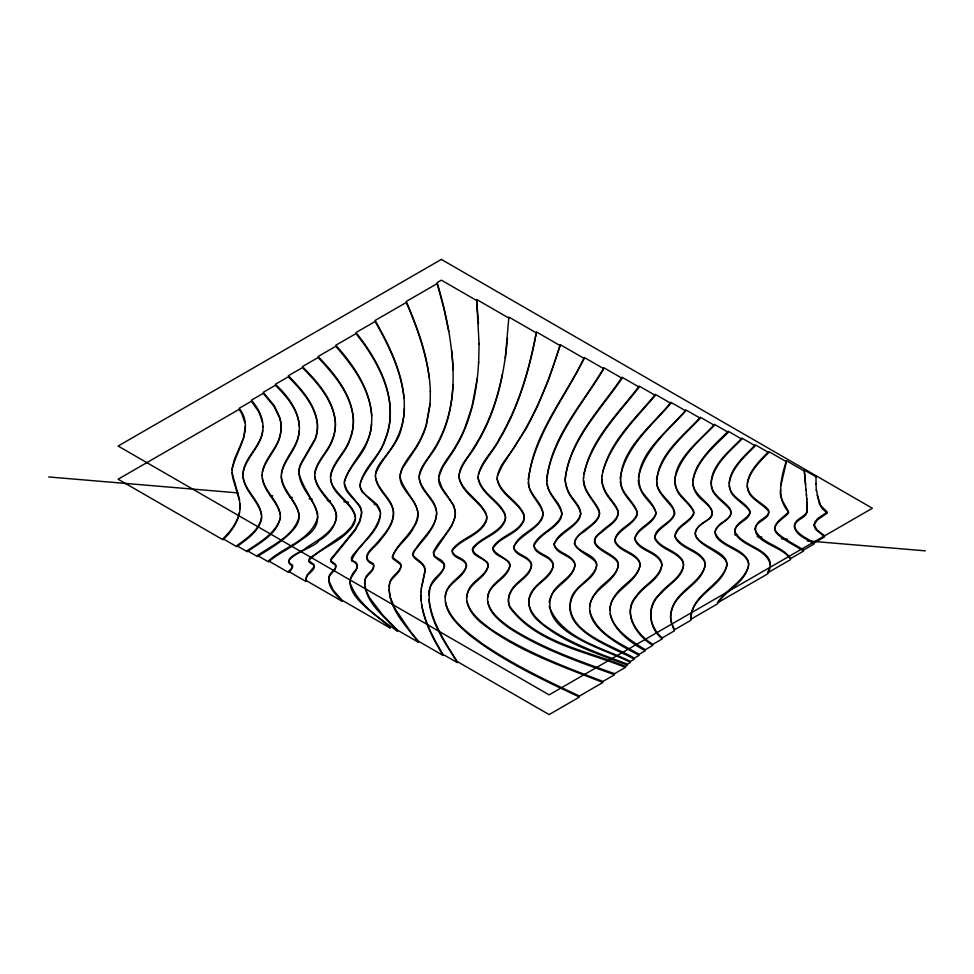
<?xml version="1.0" encoding="UTF-8"?>
<svg xmlns="http://www.w3.org/2000/svg" width="974" height="974" viewBox="0 0 974 974"><rect width="100%" height="100%" fill="white"/><g stroke="black" fill="none" stroke-linecap="round" stroke-linejoin="round"><path stroke-width="1.46" d="M807.19 510.108L807.19 507.186M815.981 484.395L816.042 475.738M601.932 475.556L601.859 480.182A71.163 41.091 0 0 0 603.843 488.838C606.936 497.702 615.178 503.607 618.271 512.361C618.441 521.614 607.776 526.057 602.224 531.877C581.855 544.807 609.541 551.077 616.639 559.843A22.134 12.784 0 0 1 618.38 564.202C616.895 582.476 591.571 587.772 589.708 606.571M430.362 390.878L430.094 404.527L426.283 425.553A232.275 134.108 0 0 1 415.788 448.454L402.408 468.311L400.107 474.935M478.624 363.095L479.111 343.396M420.975 591.303L421.048 600.532M245.375 426.028L243.622 437.923L234.442 459.217L231.934 469.176L232.591 477.382L239.409 500.198M528.2 479.719C534.592 435.122 564.53 397.916 584.242 358.505L560.172 344.601C549.701 378.886 536.431 412.647 516.951 442.902C510.729 455.004 497.909 464.841 497.105 479.135C499.93 494.585 517.218 501.062 523.586 514.589A25.908 14.963 0 0 1 523.744 520.81C518.095 534.58 499.662 536.467 492.759 548.727M674.933 536.357C676.893 526.52 688.983 523.379 693.378 514.893A13.88 8.011 0 0 0 693.622 512.081C690.225 504.362 682.409 499.613 678.026 492.454C664.816 465.365 699.308 441.806 714.429 424.335L728.26 432.31C714.295 446.445 696.386 460.726 692.843 481.412M807.105 511.581L807.19 509.073M574.356 543.772C576.657 530.16 595.662 527.092 599.509 513.895M380.505 512.774C380.213 533.022 357.507 544.174 351.492 560.878C363.606 564.908 352.186 573.954 349.642 580.516M262.079 475.884C262.25 459.46 278.369 448.844 280.549 432.797A96.791 55.883 0 0 0 279.721 417.298L274.132 405.476L263.224 392.327L275.374 385.314C286.794 396.406 298.19 409.884 299.31 426.478M262.919 426.04C264.271 445.167 244.62 456.745 242.891 474.788M375.44 476.456C375.075 466.972 383.026 460.227 387.908 452.983C397.745 440.236 403.991 424.664 404.405 408.459M710.935 483.956C712.834 464.988 729.404 451.851 741.871 439.14L728.26 431.275C712.018 447.151 675.092 478.77 703.325 501.038C708.865 505.494 717.521 514.248 707.928 519.726C676.76 538.537 712.079 545.964 724.79 559.198A27.674 15.974 0 0 1 726.957 564.652M417.895 512.896C417.322 531.22 398.123 540.911 392.388 556.519A6.112 3.531 0 0 0 393.192 557.907L400.058 563.045A11.919 6.879 0 0 1 400.996 565.261C401.239 574.197 388.906 577.326 389.113 586.689M436.632 512.714C436.084 530.209 418.138 539.791 412.866 554.949C416.762 560.647 426.977 563.203 424.798 572.481M583.536 478.161C588.113 441.478 618.027 414.242 639.163 386.057L655.38 395.42C635.328 418.954 611.307 442.038 602.504 472.573M546.743 477.869C553.427 436.681 582.866 403.516 603.868 368.793L584.242 357.458C565.042 397.964 530.879 436.802 528.432 483.116C529.186 495.023 540.18 502.401 543.139 513.322M424.798 571.446L421.888 585.751M478.624 362.06C477.37 384.949 473.571 407.911 464.781 429.181A352.746 203.651 0 0 1 452.679 452.131L442.622 467.264L438.617 477.418M452.971 384.913C451.96 409.36 444.935 433.747 430.812 453.884C425.711 462.102 417.03 470.588 419.648 481.156C422.692 492.552 434.161 499.613 436.462 511.301M620.097 478.818C624.858 447.797 651.363 425.833 670.879 403.333L655.38 394.385C634.987 419.258 607.459 443.389 601.932 476.59M614.679 540.619C617.857 529.649 631.602 526.143 636.643 516.147A18.725 10.811 0 0 0 637.142 512.519C633.867 503.278 624.821 497.251 621.643 487.816C614.643 452.91 651.971 426.429 670.879 402.299L685.83 410.931C667.592 430.654 644.289 450.025 638.433 477.491M513.59 547.912C517.486 532.851 539.645 529.746 543.188 513.919M420.975 592.338L421.34 587.833M507.491 338.173C504.203 374.308 496.448 410.943 477.613 442.415C471.866 453.957 460.824 463.368 458.924 476.542C461.067 493.136 479.561 500.246 486.075 514.625A28.307 16.339 0 0 1 486.209 521.297C479.853 536.041 460.97 538.585 452.179 550.858C452.143 557.859 462.126 558.126 465.402 563.289A14.062 8.121 0 0 1 466.497 566.113C462.163 577.813 446.433 582.355 445.313 596.076C443.864 612.488 457.658 624.638 468.774 634.524C502.243 660.871 541.167 678.988 579.469 697.055L549.105 714.587L457.269 661.553C445.094 642.45 431.786 622.483 428.962 599.473M505.299 358.152L508.878 317.061L536.357 332.925C529.381 369.937 518.838 406.889 499.504 439.481C493.124 451.534 482.982 461.566 478.368 474.496M656.513 479.878C660.749 454.042 683.31 436.255 700.306 418.248L685.83 409.896C668.42 431.713 628.193 459.034 641.61 491.639C645.397 499.309 653.396 504.471 656.001 512.689M328.676 579.798L328.859 578.227A22.779 13.149 0 0 1 330.649 574.477L335.202 569.364L335.872 566.612A8.815 5.089 0 0 0 335.178 565.03L330.722 561.718L330.77 560.281L355.23 530.209L359.698 521.906L361.598 514.077A36.756 21.221 0 0 0 359.966 507.259C355.12 498.432 343.335 492.698 344.394 481.266C350.762 461.128 370.984 446.616 371.508 423.873M794.382 526.958C794.747 518.74 807.324 518.545 807.105 510.546M428.889 595.382C427.269 582.269 442.135 577.083 444.448 566.064M430.094 403.492L426.283 424.518A232.275 134.108 0 0 1 415.788 447.407C408.471 458.998 393.252 473.121 403.516 487.524C408.191 495.486 415.886 502 417.712 511.399M231.934 470.211C236.134 449.964 254.969 428.609 239.227 408.264L251.377 401.251L259.084 412.306L262.517 422.375M261.665 516.963C259.425 530.233 246.848 538.245 236.816 545.683L247.201 551.686C260.046 542.664 277.797 533.922 280.415 516.877M554.133 544.831C557.384 531.013 576.937 527.859 580.735 513.907M305.726 579.64C306.165 574.088 312.751 572.237 314.383 567.379C314.833 563.544 308.393 563.995 308.77 560.5C320.385 548.216 338.197 543.139 349.483 530.148C369.353 510.011 333.145 497.69 330.576 479.147M780.978 485.186L786.42 461.749L768.717 451.522C758.235 462.212 739.96 479.123 750.479 495.291C755.544 501.257 762.739 504.897 768.145 510.51C771.651 518.728 755.751 520.834 754.85 529.004M477.175 378.728L472 406.596L464.781 428.146A352.746 203.651 0 0 1 452.679 451.096C445.581 461.919 432.395 475.836 442.111 489.106C446.798 497.032 455.089 503.741 455.369 513.578M330.405 477.017C332.95 463.003 345.38 453.385 349.824 440.005A141.096 81.463 0 0 0 353.306 418.881C351.139 394.421 334.35 374.6 318.096 357.543L302.403 366.601C317.159 381.516 332.731 398.67 335.263 420.403A119.51 68.996 0 0 1 332.499 438.945C328.408 451.181 317.147 460.008 314.76 472.84C313.786 484.078 322.248 492.856 328.555 501.111C344.09 514.722 333.461 532.328 318.729 540.704C316.879 546.998 277.213 557.932 292.237 565.906A5.418 3.129 0 0 1 292.65 566.99L291.068 570.034A29.658 17.118 0 0 1 290.508 570.581L288.511 572.42L268.52 560.878A44.317 25.592 0 0 1 269.433 560.062C285.845 546.073 311.875 539.486 317.914 516.695M609.834 610.272C610.369 589.404 638.311 583.706 640.101 564.092A23.242 13.417 0 0 0 638.274 559.502C632.102 551.321 619.245 550.188 614.789 540.594M729.112 483.554C731.644 467.837 744.708 456.611 755.325 445.873L741.871 438.105C728.783 452.058 704.859 469.687 712.968 491.627C717.29 498.639 724.498 503.132 729.818 509.305C735.54 519.519 716.462 522.734 715.001 532.121M401.02 566.125C399.486 572.895 391.268 575.646 389.795 582.635C385.68 606.047 405.622 625.125 418.418 642.243L397.538 630.19L382.709 614.984L369.523 597.695L365.554 589.282L364.459 582.902M344.394 482.313C348.242 466.534 363.156 456.027 367.819 440.333C381.017 405.537 358.517 370.169 335.787 345.259L355.96 333.607C379.349 362.62 400.424 402.725 385.071 440.26C379.69 456.002 366.394 467.386 360.356 482.641M424.652 573.175L421.34 588.868M691.041 616.992C693.038 593.203 724.388 586.324 726.957 563.617A27.674 15.974 0 0 0 724.79 558.163C717.388 547.193 679.304 539.462 702.79 523.087C728.345 509.085 693.5 499.857 692.891 483.494M656.026 512.75C654.065 524.499 638.335 527.458 634.829 538.5C638.834 549.287 653.371 550.298 659.897 559.173A24.35 14.062 0 0 1 661.809 563.97C661.383 579.104 643.875 585.252 636.509 596.758C621.327 613.596 636.972 635.912 652.836 645.36L645.275 649.731C631.396 640.843 614.74 631.128 610.174 614.083M299.152 430.958C298.446 449.233 278.698 461.566 281.656 480.279C284.25 493.392 296.656 501.963 299.128 515.063M419.246 476.128C422.339 463.003 433.552 453.677 438.897 441.49C453.531 413.755 454.882 381.272 451.705 350.677M314.76 473.875C317.147 461.043 328.408 452.228 332.499 439.98A119.51 68.996 0 0 0 335.263 421.45C332.731 399.705 317.159 382.551 302.403 367.636L288.304 375.781C301.197 388.869 314.919 403.796 317.329 422.813A102.952 59.438 0 0 1 315.028 438.945L301.185 462.894A54.41 31.412 0 0 0 299.03 473.035C304.472 497.556 335.847 518.594 302.208 539.146C291.908 547.388 279.587 552.684 269.433 561.097A44.317 25.592 0 0 0 268.52 561.925L257.404 555.497C272.744 544.916 293.758 536.187 299.164 516.78M583.828 474.314C591.875 440.126 618.222 413.987 639.163 387.104L622.069 377.23C600.727 408.812 569.668 439.164 565.188 478.709A82.571 47.677 0 0 0 566.965 487.694C569.352 498.773 585.922 507.32 578.812 519.495C572.286 529.162 559.66 533.411 554.267 543.821M561.961 513.907C557.859 527.762 540.874 531.841 534.142 543.857C532.62 554.23 547.181 554.815 551.759 561.876A18.81 10.86 0 0 1 553.232 565.59M455.199 514.954C452.813 529.637 439.724 538.865 433.552 551.637C432.213 557.712 440.82 558.187 443.316 562.375A14.123 8.157 0 0 1 444.424 565.03L444.448 567.099M674.848 478.843C679.986 456.526 699.052 440.966 714.429 425.37L700.306 417.213C683.054 436.62 654.224 456.843 657.158 486.014C659.861 494.585 666.934 500.624 672.304 507.515C680.631 519.897 657.803 524.669 655.027 535.31A15.56 8.985 0 0 0 655.234 538.464C661.139 548.338 674.519 549.957 681.532 558.832A25.458 14.695 0 0 1 683.529 563.849C683.638 577.132 669.321 583.633 661.809 592.618C647.004 604.416 647.247 627.232 662.283 638.871L652.836 644.325C636.972 634.878 621.327 612.549 636.509 595.723C643.838 584.911 658.327 579.067 661.784 565.821M380.359 515.149C376.719 530.38 364.325 541.203 354.804 552.94C352.771 555.034 348.704 559.928 353.672 561.158C358.663 562.777 358.444 569.035 354.219 571.555C337.053 593.775 378.728 614.752 390.27 628.06L342.105 600.252L333.157 590.049L328.774 580.541M531.5 566.016C528.346 577.144 515.209 581.466 510.498 591.839A47.58 27.467 0 0 0 509.889 606.546C536.455 642.596 586.214 650.389 625.442 666.362L627.524 665.157C595.978 652.994 561.852 642.621 536.516 619.208C529.759 612.585 526.009 601.774 531.561 593.251C536.698 582.33 552.855 577.667 553.232 564.555A18.81 10.86 0 0 0 551.759 560.841C547.157 554.364 536.577 553.719 533.898 545.817M553.208 565.979C549.397 578.824 533.375 583.499 529.552 596.636C526.07 608.093 535.396 618.04 543.614 624.614C568.743 643.047 598.56 653.432 627.524 664.122L630.458 662.43C607.715 649.609 534.434 632.029 552.769 592.496C558.552 582.391 571.775 577.582 574.928 565.943M596.636 565.918C592.837 579.201 577.119 584.339 571.58 596.818C560.866 631.237 612.756 645.312 634.305 658.144L639.188 655.319C618.587 644.435 573.345 622.094 595.686 592.667C602.297 583.049 615.3 577.765 618.356 565.882M640.076 565.845C636.436 579.226 621.375 584.838 614.557 596.319C598.888 619.415 627 641.038 645.275 650.766L639.188 654.284C620.56 643.583 595.431 633.368 589.672 610.418M683.505 565.784C680.266 578.726 666.484 584.729 658.887 594.797C646.127 606.814 649.183 627.293 662.283 637.836L674.41 630.835L671.123 622.252A69.994 40.409 0 0 1 671.634 610.649C676.419 590.707 703.301 584.327 705.237 563.739A26.566 15.341 0 0 0 703.167 558.504C695.716 548.922 680.826 547.412 675.092 536.37M705.213 565.748C699.588 583.986 676.784 590.707 671.634 609.614A69.994 40.409 0 0 0 671.123 621.205L674.41 629.801L690.907 620.268C689.75 595.126 720.042 586.859 726.933 565.724M748.641 565.687C743.953 582.014 726.08 589.027 717.388 602.906L767.561 573.942C780.771 549.969 743.016 548.058 735.078 532.121A15.121 8.729 0 0 1 735.09 528.992C737.805 521.382 747.655 519.118 750.394 511.8C745.658 501.452 730.476 497.994 729.136 485.417M814.167 525.01L817.271 519.933L827.291 513.115L822.178 508.672L819.39 503.948L816.37 489.776M262.59 430.52C260.801 448.344 240.602 459.582 243.183 478.246C245.606 492.223 258.804 501.281 261.58 515.076M281.413 473.583C284.238 460.312 295.365 450.548 298.227 437.192C303.535 416.616 289.68 397.526 275.374 384.28L288.304 376.816C301.197 389.917 314.919 404.831 317.329 423.848A102.952 59.438 0 0 1 315.028 439.992L301.185 463.941A54.41 31.412 0 0 0 299.03 474.07C300.564 489.581 314.931 499.808 317.816 514.82M533.91 545.903C539.401 533.91 554.766 529.868 561.012 518.119C565.285 504.629 547.96 496.618 547.266 483.53M509.901 566.101C505.896 578.288 489.861 582.696 487.755 596.21C485.831 610.674 499.138 620.682 509.439 628.242C541.775 649.159 578.507 661.821 614.545 674.726L602.93 681.435C564.506 666.715 525.436 652.142 490.957 629.289C481.229 621.911 470.223 613.839 466.984 601.408M502.414 374.065C497.19 400.204 488.071 425.796 473.388 448.186C468.263 457.756 457.902 466.473 459.217 478.234C463.6 493.051 479.683 499.979 486.075 513.59A28.307 16.339 0 0 1 486.209 520.262C479.853 535.006 460.97 537.551 452.179 549.823C452.143 556.824 462.126 557.091 465.402 562.254A14.062 8.121 0 0 1 466.497 565.078C465.109 578.568 445.812 582.513 445.313 597.111M747.375 483.421C750.102 470.807 760.012 461.42 768.717 452.557L755.325 444.838C743.6 457.11 722.197 474.326 731.681 493.465C736.417 499.954 743.637 503.996 748.982 509.913C753.572 518.935 736.673 521.687 735.09 530.026A15.121 8.729 0 0 0 735.078 533.155C742.894 547.68 766.794 547.765 770.434 565.163M770.3 566.113L767.561 572.907L790.596 559.612C783.827 545.513 747.679 542.615 757.115 523.902C759.805 518.801 770.373 516.707 768.705 510.181C761.753 501.744 747.886 497.763 747.168 485.296M806.959 511.679C804.597 517.304 795.965 518.338 794.504 524.962C794.2 535.31 807.227 538.768 814.057 543.991L803.611 550.018A80.44 46.435 0 0 0 802.381 549.226C794.443 544.259 785.872 540.217 778.652 534.178C767.853 525.814 783.985 519.008 788.599 512.933C786.627 505.336 778.603 499.017 780.649 489.764M262.31 472.414C265.707 458.389 278.247 448.369 280.549 433.832A96.791 55.883 0 0 0 279.721 418.333L274.132 406.523L263.224 393.362L251.377 400.204C257.867 407.656 263.15 416.909 262.919 427.075M375.647 473.766C381.832 457.33 397.672 445.849 401.495 428.024C411.442 390.367 393.265 352.539 375.112 320.47L406.255 302.488C416.726 326.582 425.675 351.577 429.242 377.705M239.458 512.324C237.279 522.758 230.412 531.414 222.997 538.744L236.816 546.718C246.532 539.633 257.915 532.084 261.409 519.897C263.589 503.095 245.558 492.978 243.183 477.211M466.789 597.038C467.824 582.951 485.734 578.885 488.218 566.004A15.158 8.754 0 0 0 487.024 562.96C483.287 557.104 470.71 556.604 472.767 547.851C481.558 536.637 498.858 533.813 504.982 520.019A27.102 15.645 0 0 0 504.836 513.566C498.384 499.613 480.499 492.832 478.003 476.797M549.166 602.492C550.955 585.654 573.783 580.918 574.952 564.433A19.918 11.505 0 0 0 573.382 560.513C568.39 553.682 557.566 552.855 554.194 544.758M355.267 519.032L351.59 526.617L344.333 533.995L309.549 558.224L308.843 560.793L313.591 564.153L314.383 566.332L306.798 575.451L305.86 581.405L288.511 571.385L290.508 569.547A29.658 17.118 0 0 0 291.068 568.999L292.65 565.955A5.418 3.129 0 0 0 292.237 564.871C280.622 558.747 302.183 551.868 305.982 548.009C317.767 539.888 334.216 532.206 336.663 516.597C334.679 500.673 316.879 492.126 314.797 476.091M364.726 581.381C365.311 574.989 373.541 572.663 373.748 566.332A10.811 6.246 0 0 0 372.884 564.336C361.451 559.478 368.026 551.54 374.929 545.197C383.403 535.335 394.433 524.414 393.423 510.364C390.964 497.884 378.533 490.385 375.721 478.051M497.337 476.067L502.328 465.548L526.678 427.696L537.417 406.548L548.727 379.519L560.172 345.636L536.357 331.891C529.381 368.903 518.838 405.854 499.504 438.446C493.185 451.899 479.427 462.467 478.003 477.832C480.499 493.867 498.384 500.648 504.836 514.601A27.102 15.645 0 0 1 504.982 521.053C498.968 535.31 480.328 537.514 472.463 549.799M513.688 546.974C520.128 534.884 535.797 530.623 542.274 518.302C546.463 504.264 528.346 495.949 528.432 482.081M487.755 597.245C489.386 582.878 508.891 578.885 509.926 564.847A16.254 9.387 0 0 0 508.659 561.584L495.523 552.416L492.771 548.569M280.037 519.179C274.668 534.069 259.632 542.25 247.201 550.651L257.404 556.544C270.334 548.399 284.043 540.716 294.014 528.894C310.256 510.157 282.18 494.561 281.255 475.945M444.266 567.16C441.246 574.526 432.663 578.13 430.508 586.141C423.739 614.144 443.767 639.942 457.269 662.6L443 654.358C433.673 638.786 424.834 622.349 421.645 604.282M655.831 513.87C651.655 524.45 635.864 527.567 634.817 539.547C638.871 550.322 653.359 551.345 659.897 560.208A24.35 14.062 0 0 1 661.809 565.005M690.907 619.233L717.388 603.941C726.117 589.197 747.326 582.038 748.677 563.508A28.782 16.619 0 0 0 746.425 557.834C738.207 546.84 719.944 545.537 714.904 532.145M48.7 476.956L237.948 492.905M269.737 495.583L272.769 495.839M289.424 497.251L292.456 497.495M309.111 498.907L312.13 499.163M327.276 500.441L330.308 500.697M343.932 501.841L348.473 502.219M374.211 504.398L377.23 504.654M734.542 534.763L737.561 535.018M757.248 536.686L761.79 537.064M781.477 538.719L787.528 539.231M807.215 540.887L925.3 550.846M816.042 476.773L804.293 469.992L806.058 490.494M508.878 318.096L476.627 299.481L479.111 344.431M824.613 535.822L817.052 529.966L814.154 524.901M574.502 543.699C578.532 551.978 589.635 553.001 595.017 560.172A21.026 12.138 0 0 1 596.66 564.323C596.368 577.862 580.334 583.146 574.136 593.69C553.889 628.705 612.975 646.919 634.305 659.179L630.458 661.395C602.224 647.466 561.828 638.81 549.166 606.461M380.213 511.581L376.889 505.749L362.182 491.882A31.728 18.311 0 0 1 360.063 485.247C362.852 467.69 380.164 456.331 385.071 439.225C400.424 401.69 379.349 361.585 355.96 332.572L375.112 321.505C388.723 345.356 401.105 370.838 404.064 398.476M513.688 547.765C516.744 554.583 525.863 555.326 530.124 561.182A17.715 10.227 0 0 1 531.512 564.664C531.122 577.485 515.027 581.819 510.498 592.874A47.58 27.467 0 0 0 509.889 607.581C536.455 643.631 586.214 651.423 625.442 667.397L614.545 673.691C578.507 660.786 541.775 648.112 509.439 627.207C500.453 620.499 490.178 612.987 487.694 601.348M445.422 601.932C450.122 620.876 467.764 632.54 482.349 643.729C512.835 664.426 546.122 680.522 579.469 696.02L602.93 682.47C560.817 665.826 516.573 650.827 480.681 622.325C471.988 614.85 463.21 603.125 468.117 591.145C471.733 580.236 486.33 576.413 488.218 564.957A15.158 8.754 0 0 0 487.024 561.925L474.764 553.329L472.39 549.616M711.215 485.77C714.478 502.608 747.216 508.294 720.65 523.464C701.036 540.984 739.704 547.4 746.413 558.869A28.782 16.619 0 0 1 748.677 564.543M794.455 526.91C797.816 535.03 807.251 538.269 814.057 542.956L824.613 536.857L815.494 529.211L814.154 525.948L814.714 522.161L818.111 518.168L827.291 512.081L820.753 505.603L817.125 495.109M244.924 422.85L241.942 413.974L239.227 409.299L118.11 479.22L222.997 539.779C232.908 530.392 241.394 517.62 239.969 503.363M262.42 478.222C264.904 492.99 280.804 502.401 280.415 517.912M344.455 483.81L347.121 490.543L359.966 506.224A36.756 21.221 0 0 1 361.598 513.042L359.698 520.871L355.23 529.174L330.77 559.246L330.722 560.683L335.178 563.995A8.815 5.089 0 0 1 335.872 565.577L335.202 568.329L330.649 573.442A22.779 13.149 0 0 0 328.859 577.192C327.483 587.127 336.018 594.7 342.105 601.287L305.86 580.37L305.726 579.469M349.678 581.904C357.251 604.05 379.276 618.356 397.538 631.225C384.791 616.311 361.439 600.471 365.396 578.154C366.979 573.126 373.736 570.91 373.748 565.297A10.811 6.246 0 0 0 372.884 563.301C357.835 556.994 376.232 547.449 380.53 539.876C387.993 530.806 397.355 518.594 391.865 506.31C387.128 495.644 375.635 487.889 375.44 475.422M448.758 331.404L443.974 308.758L437.143 283.629L406.255 301.453C418.662 330.149 429.327 360.368 430.362 391.913M280.354 515.076C277.468 500.295 261.933 490.64 262.079 474.849M656.61 482.093C657.365 495.376 673.594 501.281 674.836 513.87C671.342 523.61 658.911 526.776 655.027 536.357A15.56 8.985 0 0 0 655.234 539.499C661.139 549.373 674.519 550.992 681.532 559.867A25.458 14.695 0 0 1 683.529 564.896M355.413 517.535C352.503 504.349 338.319 497.982 332.621 486.221C324.038 468.19 345.271 454.895 349.824 438.957A141.096 81.463 0 0 0 353.306 417.846C351.139 393.386 334.35 373.566 318.096 356.508L335.787 346.294C353.051 366.054 369.925 389.052 371.751 416.154M620.243 481.119C621.388 493.428 633.027 500.636 637.142 511.484A18.725 10.811 0 0 1 636.643 515.112C631.797 525.704 615.178 529.077 614.789 541.629C619.245 551.235 632.102 552.355 638.274 560.537A23.242 13.417 0 0 1 640.088 565.127M561.961 513.395C558.626 501.683 546.317 493.587 546.828 480.352M438.641 478.831L442.111 488.071L453.847 505.591L455.369 512.543L454.712 518.424L451.79 525.777L433.552 552.684L434.343 556.69L443.316 563.41A14.123 8.157 0 0 1 444.424 566.064M583.682 480.535C584.619 492.15 593.97 500.039 598.998 509.792C602.042 519.763 590.731 525.619 584.644 531.293C561.487 545.501 584.388 551.442 595.017 561.207A21.026 12.138 0 0 1 596.66 565.358M419.234 477.637C420.865 491.541 436.9 499.297 436.632 513.748C435.622 527.433 424.981 537.49 417.03 547.753C403.845 559.259 425.626 559.928 424.774 570.898M497.105 478.1C499.93 493.55 517.218 500.027 523.586 513.554A25.908 14.963 0 0 1 523.744 519.763C518.095 533.545 499.662 535.432 492.759 547.692C492.941 556.178 504.617 556.471 508.659 562.619A16.254 9.387 0 0 1 509.926 565.882M232.019 472.755L239.409 499.163L240.018 508.781M580.772 513.481C578.678 504.069 569.62 498.043 566.965 488.729A82.571 47.677 0 0 1 565.188 479.744C569.668 440.199 600.727 409.859 622.069 378.265L603.868 367.758C582.988 403.76 549.847 438.069 546.828 481.387M400.022 476.529C403.297 493.818 427.525 507.758 413.938 526.897C408.934 538.488 396.028 545.635 392.388 557.554A6.112 3.531 0 0 0 393.192 558.942L400.058 564.08A11.919 6.879 0 0 1 400.996 566.308M599.582 513.554C595.784 500.855 581.734 491.907 583.536 477.114M380.505 513.809C380.408 502.645 367.478 499.102 362.182 490.847A31.728 18.311 0 0 1 360.063 484.212M638.323 479.951C638.043 494.049 654.394 500.843 656.026 513.785M513.59 546.877C514.248 555.472 525.911 555.85 530.124 562.217A17.715 10.227 0 0 1 531.512 565.711M674.665 481.18C675.006 494.195 688.691 500.295 693.622 511.046A13.88 8.011 0 0 1 693.378 513.858C689.02 522.855 674.434 526.13 675.092 537.404C680.826 548.447 695.716 549.957 703.155 559.539A26.566 15.341 0 0 1 705.237 564.774M388.918 589.148L390.464 597.817L395.298 609.067L410.687 631.834L418.418 641.209L443 655.392C432.127 637.008 421.158 617.102 420.853 595.175M805.571 484.869L804.293 471.039L786.42 460.714C781.343 476.895 775.535 498.006 788.611 511.934C782.877 518.034 767.488 526.216 778.652 535.213C785.872 541.252 794.443 545.294 802.381 550.261A80.44 46.435 0 0 1 803.611 551.053L790.596 558.577C781.903 545.16 760.767 544.137 754.728 528.992M806.058 489.459L806.448 495.352M478.49 323.624L476.627 300.516L441.356 280.159L437.143 282.582C445.544 310.998 451.753 340.182 453.044 369.84M806.448 494.317L806.764 499.492M554.133 543.796C554.937 553.743 568.475 554.206 573.382 561.548A19.918 11.505 0 0 1 574.952 565.468M806.764 498.445L806.983 502.974M815.981 483.36L816.37 490.823M806.983 501.939L807.129 505.859M807.129 504.824L807.19 508.221M601.859 479.135A71.163 41.091 0 0 0 603.843 487.804C606.936 496.667 615.178 502.572 618.271 511.313C618.198 521.285 606.534 525.777 600.641 532.218C582.379 545.89 609.651 552.307 616.639 560.878A22.134 12.784 0 0 1 618.38 565.237M441.356 259.413L118.11 446.043L549.105 694.876L872.363 508.258L441.356 259.413"/></g></svg>
